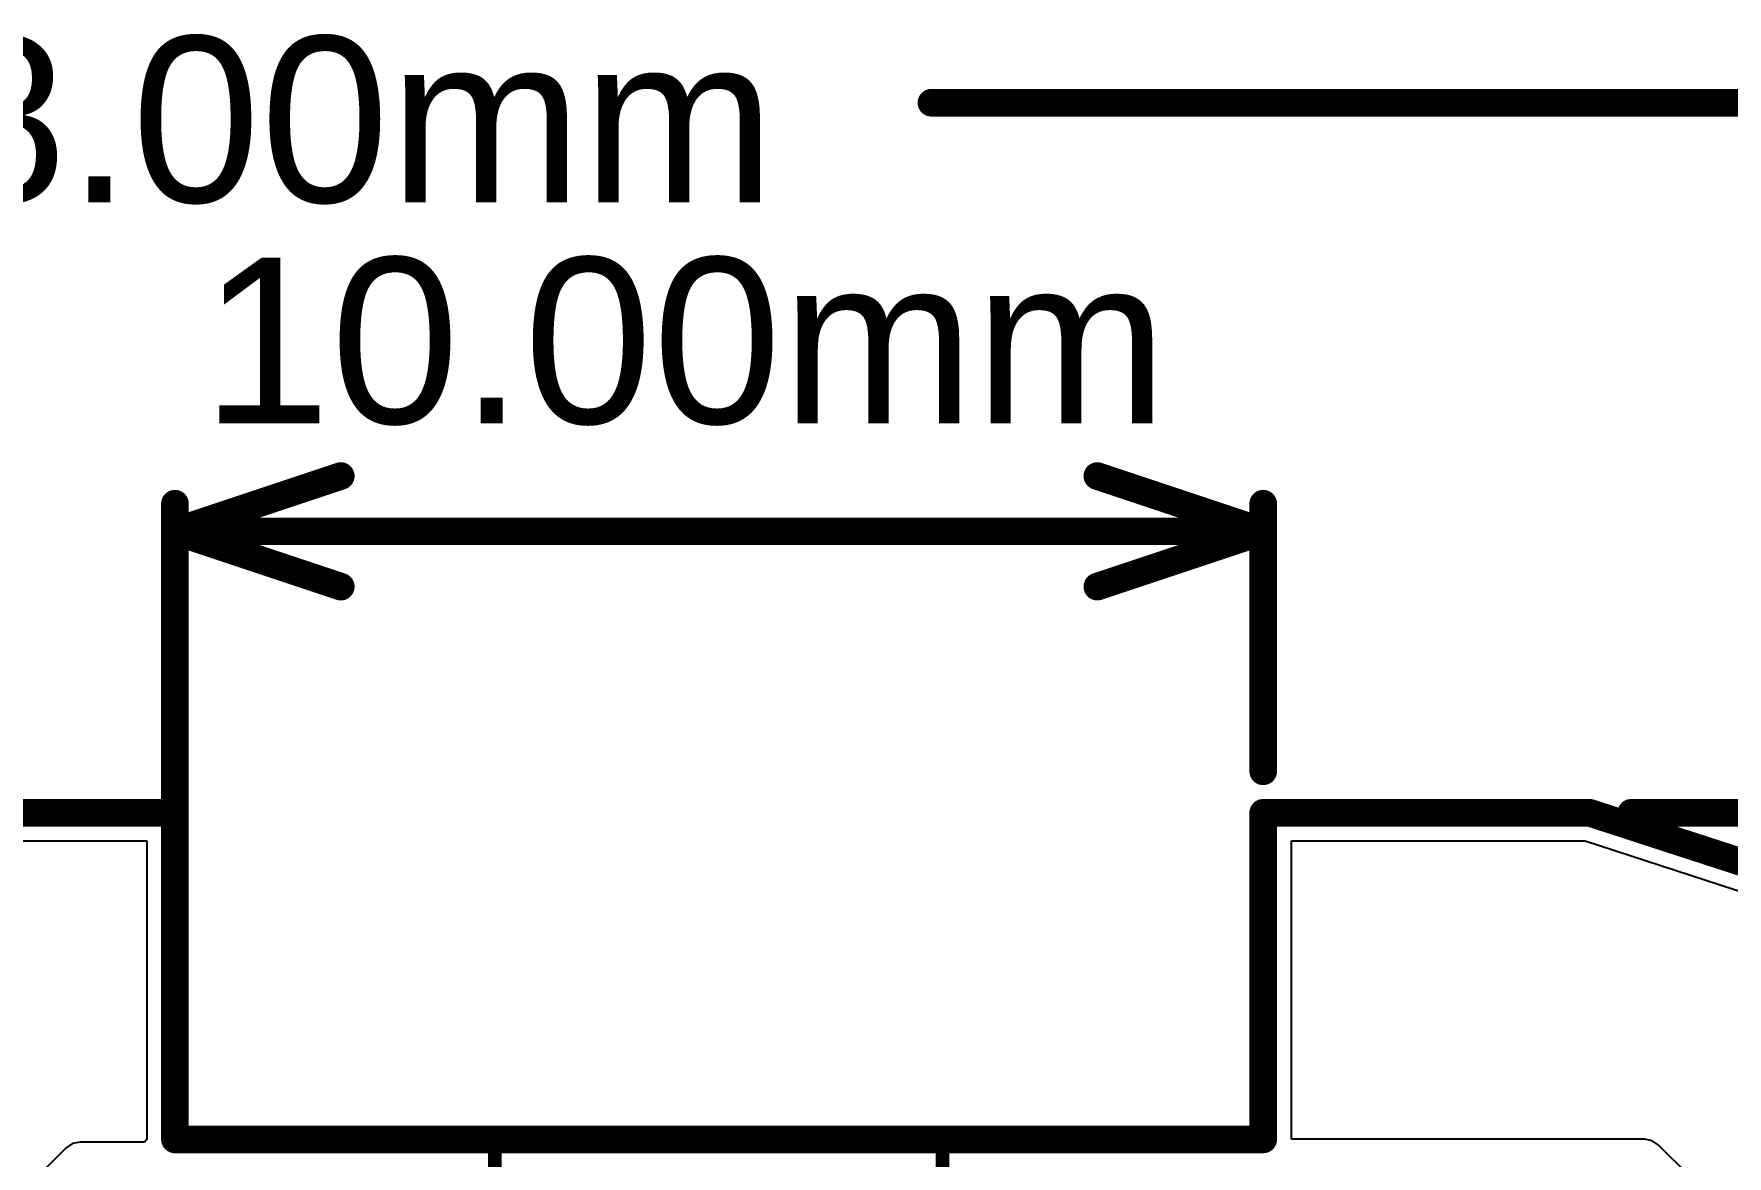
# Model space of a CAD drawing. Header units: inches. Extents: x -0.01 to 1.79, y -0.11 to 0.77.
# Drawn here: x 0.618 to 1.231, y 0.364 to 0.77 of the extents above; entities that cross this region are included whole.
import ezdxf

# ---------------------------------------------------------------- set-up
doc = ezdxf.new("R2010")
doc.units = ezdxf.units.IN
doc.header["$MEASUREMENT"] = 0
for name, color, linetype in [('Board Shape', 216, 'Continuous'), ('Bottom Overlay', 54, 'Continuous'), ('Bottom Paste', 16, 'Continuous'), ('Copper Layer', 5, 'Continuous'), ('Dimensions', 6, 'Continuous')]:
    doc.layers.add(name, color=color, linetype=linetype)
doc.styles.add('Arial', font='', dxfattribs={"height": 0.2})
doc.styles.get('Arial').set_extended_font_data('Arial')

# ---------------------------------------------------------------- blocks, each defined once
blk = doc.blocks.new('FPC_M________B_1')
at = {"layer": 'Bottom Paste'}
for points in [[(-0.07224, 0.02453), (-0.04587, 0.02453), (-0.04587, -0.03453), (-0.07224, -0.03453)], [(-0.03287, 0.02453), (-0.0065, 0.02453), (-0.0065, -0.03453), (-0.03287, -0.03453)], [(0.0065, 0.02453), (0.03287, 0.02453), (0.03287, -0.03453), (0.0065, -0.03453)], [(0.04587, 0.02453), (0.07224, 0.02453), (0.07224, -0.03453), (0.04587, -0.03453)]]:
    blk.add_hatch(color=16, dxfattribs=at).paths.add_polyline_path(points)
at = {"layer": 'Copper Layer'}
for points in [[(-0.07224, 0.02453), (-0.04587, 0.02453), (-0.04587, -0.03453), (-0.07224, -0.03453)], [(-0.03287, 0.02453), (-0.0065, 0.02453), (-0.0065, -0.03453), (-0.03287, -0.03453)], [(0.0065, 0.02453), (0.03287, 0.02453), (0.03287, -0.03453), (0.0065, -0.03453)], [(0.04587, 0.02453), (0.07224, 0.02453), (0.07224, -0.03453), (0.04587, -0.03453)]]:
    blk.add_hatch(color=5, dxfattribs=at).paths.add_polyline_path(points)
at = {"layer": 'Bottom Overlay'}
for points in [[(-0.081, 0.033, 0.005, 0.005, 0), (0.081, 0.033, 0.005, 0.005, 0)], [(-0.081, -0.03453, 0.005, 0.005, 0), (-0.081, 0.033, 0.005, 0.005, 0)], [(0.081, -0.03453, 0.005, 0.005, 0), (0.081, 0.033, 0.005, 0.005, 0)]]:
    blk.add_lwpolyline(points, format="xyseb", dxfattribs=at)
for points in [[(-0.08225, 0.033, 0.0025, 0.0025, 1), (-0.07975, 0.033, 0.0025, 0.0025, 1)], [(-0.08225, 0.033, 0.0025, 0.0025, 1), (-0.07975, 0.033, 0.0025, 0.0025, 1)], [(0.07975, 0.033, 0.0025, 0.0025, 1), (0.08225, 0.033, 0.0025, 0.0025, 1)], [(0.07975, 0.033, 0.0025, 0.0025, 1), (0.08225, 0.033, 0.0025, 0.0025, 1)], [(-0.08225, -0.03453, 0.0025, 0.0025, 1), (-0.07975, -0.03453, 0.0025, 0.0025, 1)], [(0.07975, -0.03453, 0.0025, 0.0025, 1), (0.08225, -0.03453, 0.0025, 0.0025, 1)]]:
    blk.add_lwpolyline(points, format="xyseb", close=True, dxfattribs=at)

msp = doc.modelspace()

# ---------------------------------------------------------------- linework, layer by layer
at = {"layer": 'Board Shape'}
for points in [[(0.31496, 0.48821, 0.01, 0.01, 0), (0.66929, 0.48821, 0.01, 0.01, 0)], [(0.66929, 0.3701, 0.01, 0.01, 0), (0.66929, 0.48821, 0.01, 0.01, 0)], [(1.06299, 0.48821, 0.01, 0.01, 0), (1.1811, 0.48821, 0.01, 0.01, 0)], [(1.06299, 0.3701, 0.01, 0.01, 0), (1.06299, 0.48821, 0.01, 0.01, 0)], [(1.1811, 0.48821, 0.01, 0.01, 0), (1.49606, 0.38588, 0.01, 0.01, 0)], [(0.66929, 0.3701, 0.01, 0.01, 0), (1.06299, 0.3701, 0.01, 0.01, 0)]]:
    msp.add_lwpolyline(points, format="xyseb", dxfattribs=at)
for points in [[(0.66679, 0.48821, 0.005, 0.005, 1), (0.67179, 0.48821, 0.005, 0.005, 1)], [(0.66679, 0.48821, 0.005, 0.005, 1), (0.67179, 0.48821, 0.005, 0.005, 1)], [(1.06049, 0.48821, 0.005, 0.005, 1), (1.06549, 0.48821, 0.005, 0.005, 1)], [(1.06049, 0.48821, 0.005, 0.005, 1), (1.06549, 0.48821, 0.005, 0.005, 1)], [(1.1786, 0.48821, 0.005, 0.005, 1), (1.1836, 0.48821, 0.005, 0.005, 1)], [(1.1786, 0.48821, 0.005, 0.005, 1), (1.1836, 0.48821, 0.005, 0.005, 1)], [(0.66679, 0.3701, 0.005, 0.005, 1), (0.67179, 0.3701, 0.005, 0.005, 1)], [(0.66679, 0.3701, 0.005, 0.005, 1), (0.67179, 0.3701, 0.005, 0.005, 1)], [(1.06049, 0.3701, 0.005, 0.005, 1), (1.06549, 0.3701, 0.005, 0.005, 1)], [(1.06049, 0.3701, 0.005, 0.005, 1), (1.06549, 0.3701, 0.005, 0.005, 1)]]:
    msp.add_lwpolyline(points, format="xyseb", close=True, dxfattribs=at)
at = {"layer": 'Copper Layer'}
for p, q in [((0.31658, 0.47802), (0.6591, 0.47802)), ((0.6591, 0.47802), (0.6591, 0.3701)), ((1.07319, 0.37014), (1.07319, 0.47802)), ((1.07319, 0.47802), (1.17949, 0.47802)), ((1.17949, 0.47802), (1.48587, 0.37847)), ((0.63227, 0.36859), (0.62995, 0.36705)), ((0.635, 0.36914), (0.63227, 0.36859)), ((0.6583, 0.36914), (0.635, 0.36914)), ((0.6591, 0.3701), (0.6583, 0.36914)), ((1.201, 0.37014), (1.07319, 0.37014)), ((1.20373, 0.36959), (1.201, 0.37014)), ((1.20605, 0.36805), (1.20373, 0.36959)), ((1.21705, 0.35705), (1.20605, 0.36805)), ((0.62995, 0.36705), (0.62195, 0.35905))]:
    msp.add_line(p, q, dxfattribs=at)
at = {"layer": 'Dimensions'}
for points in [[(0.94297, 0.745, 0.01, 0.01, 0), (1.49606, 0.745, 0.01, 0.01, 0)], [(0.66929, 0.59, 0.01, 0.01, 0), (0.72929, 0.61, 0.01, 0.01, 0)], [(1.00299, 0.61, 0.01, 0.01, 0), (1.06299, 0.59, 0.01, 0.01, 0)], [(0.66929, 0.3851, 0.01, 0.01, 0), (0.66929, 0.6, 0.01, 0.01, 0)], [(1.06299, 0.50321, 0.01, 0.01, 0), (1.06299, 0.6, 0.01, 0.01, 0)], [(0.66929, 0.59, 0.01, 0.01, 0), (0.72929, 0.57, 0.01, 0.01, 0)], [(0.66929, 0.59, 0.01, 0.01, 0), (0.86614, 0.59, 0.01, 0.01, 0)], [(0.86614, 0.59, 0.01, 0.01, 0), (1.06299, 0.59, 0.01, 0.01, 0)], [(1.00299, 0.57, 0.01, 0.01, 0), (1.06299, 0.59, 0.01, 0.01, 0)], [(0.31496, 0.48821, 0.01, 0.01, 0), (0.66929, 0.48821, 0.01, 0.01, 0)], [(0.66929, 0.3701, 0.01, 0.01, 0), (0.66929, 0.48821, 0.01, 0.01, 0)], [(1.06299, 0.48821, 0.01, 0.01, 0), (1.1811, 0.48821, 0.01, 0.01, 0)], [(1.06299, 0.3701, 0.01, 0.01, 0), (1.06299, 0.48821, 0.01, 0.01, 0)], [(1.1811, 0.48821, 0.01, 0.01, 0), (1.49606, 0.38588, 0.01, 0.01, 0)], [(1.1961, 0.48821, 0.01, 0.01, 0), (1.76, 0.48821, 0.01, 0.01, 0)], [(0.66929, 0.3701, 0.01, 0.01, 0), (1.063, 0.3701, 0.01, 0.01, 0)]]:
    msp.add_lwpolyline(points, format="xyseb", dxfattribs=at)
for points in [[(0.94047, 0.745, 0.005, 0.005, 1), (0.94547, 0.745, 0.005, 0.005, 1)], [(0.72679, 0.61, 0.005, 0.005, 1), (0.73179, 0.61, 0.005, 0.005, 1)], [(1.00049, 0.61, 0.005, 0.005, 1), (1.00549, 0.61, 0.005, 0.005, 1)], [(0.66679, 0.6, 0.005, 0.005, 1), (0.67179, 0.6, 0.005, 0.005, 1)], [(1.06049, 0.6, 0.005, 0.005, 1), (1.06549, 0.6, 0.005, 0.005, 1)], [(0.66679, 0.59, 0.005, 0.005, 1), (0.67179, 0.59, 0.005, 0.005, 1)], [(0.66679, 0.59, 0.005, 0.005, 1), (0.67179, 0.59, 0.005, 0.005, 1)], [(0.66679, 0.59, 0.005, 0.005, 1), (0.67179, 0.59, 0.005, 0.005, 1)], [(0.86364, 0.59, 0.005, 0.005, 1), (0.86864, 0.59, 0.005, 0.005, 1)], [(0.86364, 0.59, 0.005, 0.005, 1), (0.86864, 0.59, 0.005, 0.005, 1)], [(1.06049, 0.59, 0.005, 0.005, 1), (1.06549, 0.59, 0.005, 0.005, 1)], [(1.06049, 0.59, 0.005, 0.005, 1), (1.06549, 0.59, 0.005, 0.005, 1)], [(1.06049, 0.59, 0.005, 0.005, 1), (1.06549, 0.59, 0.005, 0.005, 1)], [(0.72679, 0.57, 0.005, 0.005, 1), (0.73179, 0.57, 0.005, 0.005, 1)], [(1.00049, 0.57, 0.005, 0.005, 1), (1.00549, 0.57, 0.005, 0.005, 1)], [(1.06049, 0.50321, 0.005, 0.005, 1), (1.06549, 0.50321, 0.005, 0.005, 1)], [(0.66679, 0.48821, 0.005, 0.005, 1), (0.67179, 0.48821, 0.005, 0.005, 1)], [(0.66679, 0.48821, 0.005, 0.005, 1), (0.67179, 0.48821, 0.005, 0.005, 1)], [(1.06049, 0.48821, 0.005, 0.005, 1), (1.06549, 0.48821, 0.005, 0.005, 1)], [(1.06049, 0.48821, 0.005, 0.005, 1), (1.06549, 0.48821, 0.005, 0.005, 1)], [(1.1786, 0.48821, 0.005, 0.005, 1), (1.1836, 0.48821, 0.005, 0.005, 1)], [(1.1786, 0.48821, 0.005, 0.005, 1), (1.1836, 0.48821, 0.005, 0.005, 1)], [(1.1936, 0.48821, 0.005, 0.005, 1), (1.1986, 0.48821, 0.005, 0.005, 1)], [(0.66679, 0.3851, 0.005, 0.005, 1), (0.67179, 0.3851, 0.005, 0.005, 1)], [(0.66679, 0.3701, 0.005, 0.005, 1), (0.67179, 0.3701, 0.005, 0.005, 1)], [(0.66679, 0.3701, 0.005, 0.005, 1), (0.67179, 0.3701, 0.005, 0.005, 1)], [(1.06049, 0.3701, 0.005, 0.005, 1), (1.06549, 0.3701, 0.005, 0.005, 1)], [(1.0605, 0.3701, 0.005, 0.005, 1), (1.0655, 0.3701, 0.005, 0.005, 1)]]:
    msp.add_lwpolyline(points, format="xyseb", close=True, dxfattribs=at)

# ---------------------------------------------------------------- block references
msp.add_blockref('FPC_M________B_1', (0.866, 0.335))

# ---------------------------------------------------------------- texts
at = {"layer": 'Dimensions', "style": 'Arial'}
for s, p in [('38.00mm', (0.53709, 0.70901)), ('10.00mm', (0.679, 0.629))]:
    msp.add_text(s, height=0.06, dxfattribs=at).set_placement(p)

doc.saveas('drawing.dxf')
